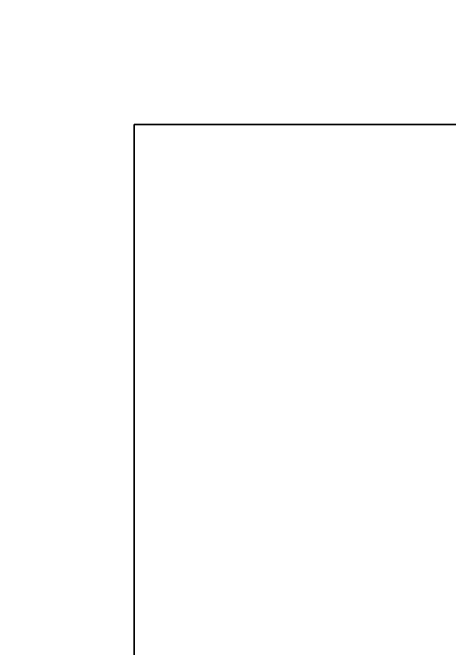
# Model space of a CAD drawing. Extents: x -65 to 400, y -475 to 105.
# Drawn here: x -30.03 to -19.14, y -3.06 to 12.79 of the extents above; entities that cross this region are included whole.
import ezdxf

# ---------------------------------------------------------------- set-up
doc = ezdxf.new("R2010")
doc.units = 0
doc.layers.add('DRONE_ELECTRONICS', color=3, linetype='CONTINUOUS')
doc.layers.add('DRONE_FRAME', color=8, linetype='CONTINUOUS')

msp = doc.modelspace()

# ---------------------------------------------------------------- linework, layer by layer
at = {"layer": 'DRONE_ELECTRONICS'}
for points in [[(-27, -10, -9), (27, -10, -9), (27, 10, -9), (-27, 10, -9)], [(-27, -10, -1), (27, -10, -1), (27, 10, -1), (-27, 10, -1)], [(27, 10, -9), (-27, 10, -9), (-27, 10, -1), (27, 10, -1)], [(-27, 10, -9), (-27, -10, -9), (-27, -10, -1), (-27, 10, -1)]]:
    msp.add_3dface(points, dxfattribs=at)
at = {"layer": 'DRONE_FRAME'}
for points in [[(-2.121, -2.121), (-33.941, 29.699), (-29.699, 33.941), (2.121, 2.121)], [(-2.121, -2.121, 2.3), (-33.941, 29.699, 2.3), (-29.699, 33.941, 2.3), (2.121, 2.121, 2.3)], [(-29.699, 33.941), (2.121, 2.121), (2.121, 2.121, 2.3), (-29.699, 33.941, 2.3)], [(-2.121, -2.121), (-33.941, 29.699), (-33.941, 29.699, 2.3), (-2.121, -2.121, 2.3)], [(2.121, -2.121), (-29.699, -33.941), (-33.941, -29.699), (-2.121, 2.121)], [(2.121, -2.121, 2.3), (-29.699, -33.941, 2.3), (-33.941, -29.699, 2.3), (-2.121, 2.121, 2.3)], [(-33.941, -29.699), (-2.121, 2.121), (-2.121, 2.121, 2.3), (-33.941, -29.699, 2.3)], [(2.121, -2.121), (-29.699, -33.941), (-29.699, -33.941, 2.3), (2.121, -2.121, 2.3)]]:
    msp.add_3dface(points, dxfattribs=at)

doc.saveas('drawing.dxf')
